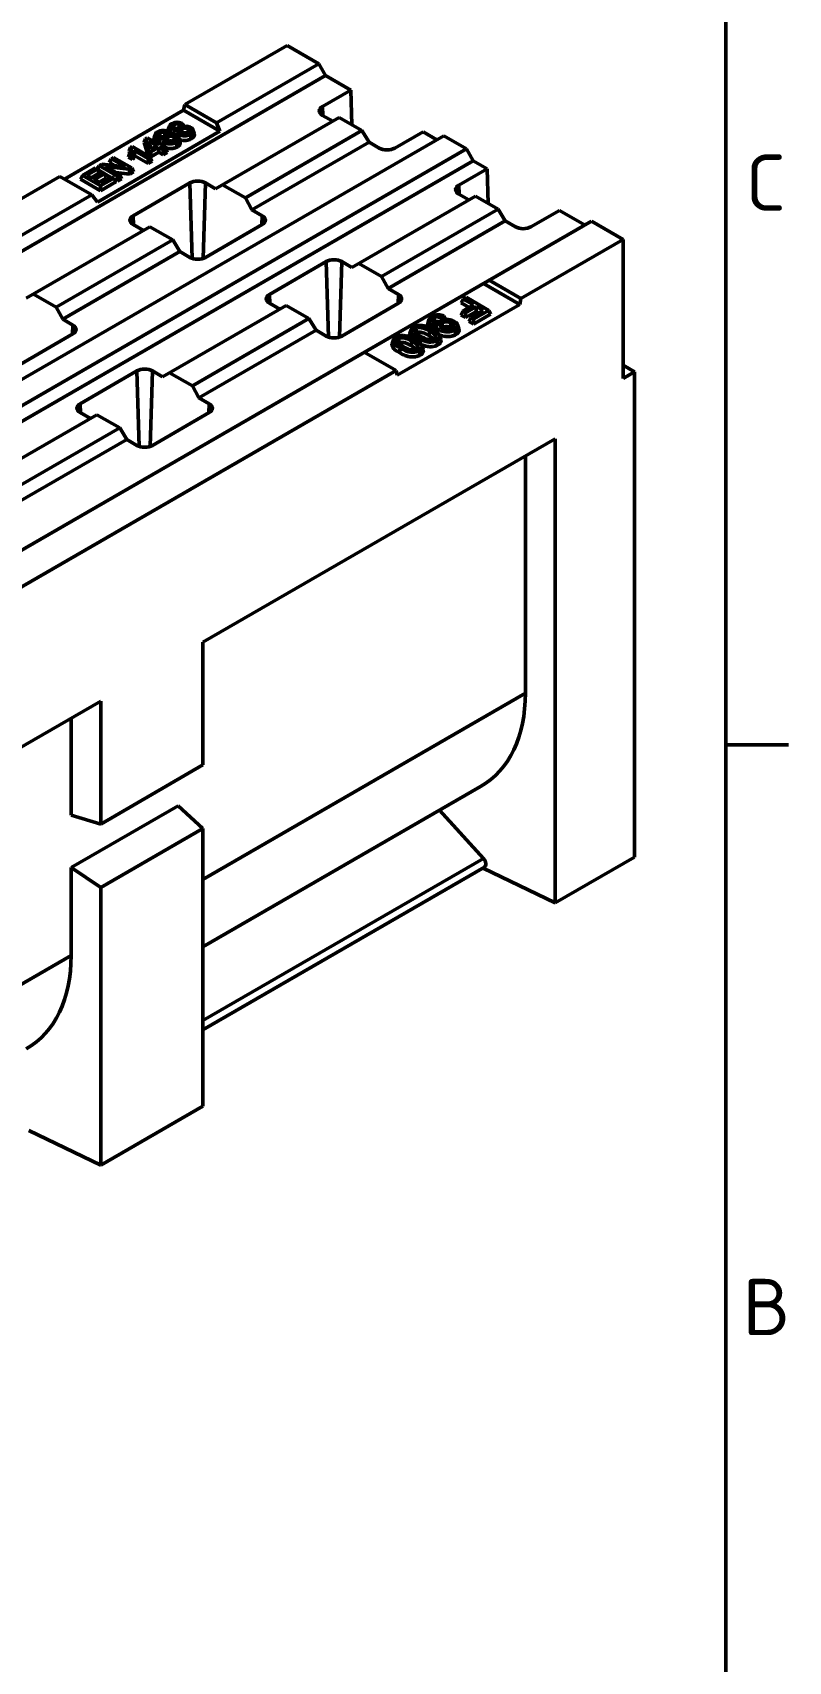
# Model space of a CAD drawing. Header units: millimetres. Extents: x 0 to 1485, y 0 to 1050.
# Drawn here: x 1352.1 to 1469.8, y 207.3 to 460.9 of the extents above; entities that cross this region are included whole.
import ezdxf

# ---------------------------------------------------------------- set-up
doc = ezdxf.new("R2010")
doc.units = ezdxf.units.MM
doc.header["$LTSCALE"] = 2.5
doc.layers.get('0').update_dxf_attribs({"lineweight": 50})
for name, color, linetype, lineweight in [('Rahmen (ISO)', 7, 'Continuous', 50), ('Sichtbar (ISO)', 7, 'Continuous', 50), ('Sichtbar schmal (ISO)', 7, 'Continuous', 50)]:
    doc.layers.add(name, color=color, linetype=linetype, lineweight=lineweight)
doc.styles.add('Notiztext (DIN)', font='isocpeur.ttf')

# ---------------------------------------------------------------- blocks, each defined once
blk = doc.blocks.new('Ränder Standardrahmen')
at = {"layer": 'Rahmen (ISO)'}
blk.add_line((584, 140), (587.9, 140), dxfattribs=at)
at = {"layer": 'Rahmen (ISO)', "flags": 128}
blk.add_lwpolyline([(10, 10), (10, 410), (584, 410), (584, 10), (10, 10)], dxfattribs=at)
at = {"layer": 'Rahmen (ISO)', "char_height": 3.5, "attachment_point": 7, "style": 'Notiztext (DIN)'}
for s, insert in [('C', (585.23, 173.25)), ('B', (585.05, 103.25))]:
    blk.add_mtext(s, dxfattribs=dict(at, insert=insert))

msp = doc.modelspace()

# ---------------------------------------------------------------- linework, layer by layer
at = {"layer": 'Sichtbar (ISO)'}
for p, q in [((1375.795, 449.684), (1391.705, 458.87)), ((1391.705, 458.87), (1396.655, 456.012)), ((1397.715, 454.175), (1044.162, 250.051)), ((1380.745, 446.827), (1396.655, 456.012)), ((1396.655, 456.012), (1397.715, 454.175)), ((1397.715, 454.175), (1401.641, 451.908)), ((1397.222, 449.357), (1401.641, 451.908)), ((1401.641, 451.908), (1401.802, 446.509)), ((1357.057, 438.049), (1375.606, 448.759)), ((1375.606, 448.759), (1375.795, 449.684)), ((1375.606, 448.759), (1381.262, 445.493)), ((1375.795, 449.684), (1380.745, 446.827)), ((1373.211, 445.718), (1373.409, 446.309)), ((1375.562, 446.47), (1375.647, 446.216)), ((1380.59, 436.531), (1399.837, 447.643)), ((1380.745, 446.827), (1381.262, 445.493)), ((1398.813, 447.052), (1397.222, 447.971)), ((1403.372, 445.602), (1399.837, 447.643)), ((1416.1, 444.785), (1061.486, 240.049)), ((1381.262, 445.493), (1362.196, 434.484)), ((1369.45, 443.723), (1369.666, 444.296)), ((1370.022, 441.826), (1369.45, 443.723)), ((1369.951, 444.461), (1369.666, 444.296)), ((1369.666, 444.296), (1370.209, 442.494)), ((1371.783, 443.403), (1369.951, 444.461)), ((1370.16, 443.939), (1371.436, 443.202)), ((1370.471, 442.983), (1370.16, 443.939)), ((1370.55, 442.691), (1370.16, 443.939)), ((1371.015, 444.45), (1371.212, 445.04)), ((1371.447, 444.49), (1371.396, 443.716)), ((1372.141, 444.015), (1371.396, 443.716)), ((1371.447, 444.49), (1371.856, 444.655)), ((1372.141, 444.015), (1371.856, 444.655)), ((1372.596, 444.621), (1372.314, 444.028)), ((1372.772, 443.691), (1372.314, 444.028)), ((1372.573, 443.245), (1372.768, 443.688)), ((1372.596, 444.621), (1372.863, 444.424)), ((1373.07, 443.914), (1372.768, 443.688)), ((1372.883, 443.774), (1372.863, 444.424)), ((1373.365, 445.202), (1373.45, 444.947)), ((1373.643, 445.759), (1373.592, 444.985)), ((1374.337, 445.283), (1373.592, 444.985)), ((1373.643, 445.759), (1374.053, 445.923)), ((1374.337, 445.283), (1374.053, 445.923)), ((1374.511, 445.296), (1374.793, 445.889)), ((1374.969, 444.959), (1374.511, 445.296)), ((1374.793, 445.889), (1375.06, 445.693)), ((1374.8, 444.581), (1374.965, 444.956)), ((1374.867, 444.452), (1375.064, 443.861)), ((1375.267, 445.182), (1374.965, 444.956)), ((1375.08, 445.042), (1375.06, 445.693)), ((1377.064, 445.72), (1377.261, 445.129)), ((1385.223, 435.124), (1403.372, 445.602)), ((1404.47, 443.786), (1386.247, 433.265)), ((1404.47, 443.786), (1403.372, 445.602)), ((1406.061, 442.868), (1404.47, 443.786)), ((1412.881, 445.419), (1408.462, 442.868)), ((1412.881, 445.419), (1415.039, 444.173)), ((1416.1, 444.785), (1419.636, 442.744)), ((1066.082, 238.62), (1419.636, 442.744)), ((1364.068, 440.616), (1364.352, 441.228)), ((1364.71, 441.435), (1364.352, 441.228)), ((1364.352, 441.228), (1366.572, 439.946)), ((1367.538, 439.802), (1364.71, 441.435)), ((1367.258, 442.099), (1367.025, 441.457)), ((1367.657, 441.093), (1367.025, 441.457)), ((1367.366, 442.981), (1367.135, 442.399)), ((1367.258, 442.099), (1367.594, 441.905)), ((1367.59, 443.11), (1367.366, 442.981)), ((1370.429, 441.471), (1367.59, 443.11)), ((1367.657, 441.093), (1367.594, 441.905)), ((1367.87, 442.548), (1370.082, 441.271)), ((1370.082, 440.494), (1368.018, 441.686)), ((1370.022, 441.826), (1370.209, 442.494)), ((1370.528, 441.533), (1370.022, 441.826)), ((1370.082, 441.271), (1370.429, 441.471)), ((1370.082, 440.494), (1370.082, 441.271)), ((1370.209, 442.494), (1370.528, 442.31)), ((1370.713, 440.859), (1370.429, 441.471)), ((1370.763, 442.814), (1370.471, 442.983)), ((1370.471, 442.983), (1370.561, 442.697)), ((1370.528, 442.31), (1371.755, 443.018)), ((1370.528, 441.533), (1370.528, 442.31)), ((1371.755, 442.242), (1370.528, 441.533)), ((1371.436, 443.202), (1370.55, 442.691)), ((1371.755, 443.018), (1372.432, 442.627)), ((1371.755, 442.242), (1371.755, 443.018)), ((1372.432, 441.851), (1371.755, 442.242)), ((1372.165, 443.623), (1371.783, 443.403)), ((1372.102, 443.218), (1372.484, 443.439)), ((1372.779, 442.828), (1372.102, 443.218)), ((1372.484, 443.439), (1372.165, 443.623)), ((1372.432, 442.627), (1372.779, 442.828)), ((1372.432, 441.851), (1372.432, 442.627)), ((1373.063, 442.215), (1372.432, 441.851)), ((1372.763, 442.837), (1372.484, 443.439)), ((1373.063, 442.215), (1372.779, 442.828)), ((1419.636, 442.744), (1420.696, 440.907)), ((1067.143, 236.783), (1420.696, 440.907)), ((1359.571, 438.019), (1359.855, 438.632)), ((1361.903, 439.814), (1359.855, 438.632)), ((1359.855, 438.632), (1362.683, 436.999)), ((1360.564, 438.655), (1362.237, 439.621)), ((1361.429, 438.156), (1360.564, 438.655)), ((1362.521, 439.009), (1361.237, 438.267)), ((1362.996, 439.061), (1361.429, 438.156)), ((1361.763, 437.963), (1363.33, 438.868)), ((1362.237, 439.621), (1361.903, 439.814)), ((1362.236, 439.622), (1362.481, 440.148)), ((1362.521, 439.009), (1362.237, 439.621)), ((1364.303, 438.32), (1362.306, 439.472)), ((1362.864, 440.369), (1362.481, 440.148)), ((1362.481, 440.148), (1365.309, 438.515)), ((1366.572, 439.946), (1362.864, 440.369)), ((1363.33, 438.868), (1362.996, 439.061)), ((1363.614, 438.256), (1363.33, 438.868)), ((1365.667, 438.721), (1363.446, 440.003)), ((1363.446, 440.003), (1367.154, 439.58)), ((1364.896, 440.138), (1364.068, 440.616)), ((1367.221, 438.842), (1365.024, 439.093)), ((1365.309, 438.515), (1365.667, 438.721)), ((1365.951, 438.109), (1365.667, 438.721)), ((1367.154, 439.58), (1367.538, 439.802)), ((1367.221, 438.842), (1367.154, 439.58)), ((1367.822, 439.189), (1367.221, 438.842)), ((1367.822, 439.189), (1367.538, 439.802)), ((1370.713, 440.859), (1370.082, 440.494)), ((1418.435, 437.109), (1422.855, 439.661)), ((1420.696, 440.907), (1422.855, 439.661)), ((1422.855, 439.661), (1423.015, 434.261)), ((1038.151, 254.746), (1356.35, 438.458)), ((1361.299, 435.6), (1356.35, 438.458)), ((1362.683, 436.222), (1359.571, 438.019)), ((1362.724, 437.408), (1361.763, 437.963)), ((1363.614, 438.256), (1362.435, 437.575)), ((1362.683, 436.999), (1364.796, 438.219)), ((1365.08, 437.606), (1362.683, 436.222)), ((1362.683, 436.222), (1362.683, 436.999)), ((1364.462, 438.412), (1362.724, 437.408)), ((1364.796, 438.219), (1364.462, 438.412)), ((1365.08, 437.606), (1364.796, 438.219)), ((1365.309, 437.738), (1364.913, 437.967)), ((1365.309, 437.738), (1365.309, 438.515)), ((1365.951, 438.109), (1365.309, 437.738)), ((1367.759, 432.347), (1376.598, 437.45)), ((1378.999, 437.45), (1380.59, 436.531)), ((1381.688, 437.165), (1385.223, 435.124)), ((1043.101, 251.888), (1361.299, 435.6)), ((1362.196, 434.484), (1361.299, 435.6)), ((1385.223, 435.124), (1386.247, 433.265)), ((1401.803, 424.284), (1421.05, 435.396)), ((1420.026, 434.805), (1418.435, 435.723)), ((1424.585, 433.354), (1421.05, 435.396)), ((1439.081, 431.517), (1084.467, 226.781)), ((1386.247, 433.265), (1387.838, 432.347)), ((1406.436, 422.876), (1424.585, 433.354)), ((1407.46, 421.018), (1425.683, 431.539)), ((1425.683, 431.539), (1424.585, 433.354)), ((1427.274, 430.62), (1425.683, 431.539)), ((1434.094, 433.172), (1429.675, 430.62)), ((1434.094, 433.172), (1438.02, 430.905)), ((1439.081, 431.517), (1444.031, 428.66)), ((1351.127, 419.521), (1370.374, 430.633)), ((1355.76, 418.113), (1373.909, 428.592)), ((1369.35, 430.042), (1367.759, 430.96)), ((1373.909, 428.592), (1370.374, 430.633)), ((1375.007, 426.776), (1373.909, 428.592)), ((1387.838, 430.96), (1378.999, 425.857)), ((1428.121, 419.474), (1444.031, 428.66)), ((1444.031, 428.66), (1444.031, 407.022)), ((1375.007, 426.776), (1356.784, 416.255)), ((1376.598, 425.857), (1375.007, 426.776)), ((1388.972, 420.099), (1397.811, 425.202)), ((1400.212, 425.202), (1401.803, 424.284)), ((1402.901, 424.917), (1406.436, 422.876)), ((1406.436, 422.876), (1407.46, 421.018)), ((1407.46, 421.018), (1409.051, 420.099)), ((1422.275, 421.814), (1427.931, 418.548)), ((1423.171, 422.332), (1428.121, 419.474)), ((1352.225, 420.154), (1355.76, 418.113)), ((1372.34, 407.273), (1391.587, 418.385)), ((1390.563, 417.794), (1388.972, 418.713)), ((1395.123, 416.344), (1391.587, 418.385)), ((1409.051, 418.713), (1400.212, 413.61)), ((1427.931, 418.548), (1408.865, 407.54)), ((1418.818, 418.774), (1419.103, 419.386)), ((1420.036, 418.07), (1418.818, 418.774)), ((1420.709, 418.459), (1419.049, 417.5)), ((1419.571, 419.657), (1419.103, 419.386)), ((1419.103, 419.386), (1420.709, 418.459)), ((1423.107, 417.615), (1419.571, 419.657)), ((1428.121, 419.474), (1427.931, 418.548)), ((1355.76, 418.113), (1356.784, 416.255)), ((1356.784, 416.255), (1358.375, 415.336)), ((1376.973, 405.866), (1395.123, 416.344)), ((1396.22, 414.528), (1395.123, 416.344)), ((1413.605, 415.584), (1413.802, 416.174)), ((1415.756, 416.464), (1416.136, 416.727)), ((1415.775, 416.055), (1415.756, 416.464)), ((1416.136, 416.727), (1416.4, 416.182)), ((1418.764, 416.888), (1419.049, 417.5)), ((1419.466, 416.483), (1418.764, 416.888)), ((1419.049, 417.5), (1419.466, 417.259)), ((1419.466, 417.259), (1421.126, 418.218)), ((1421.126, 417.441), (1419.466, 416.483)), ((1419.466, 416.483), (1419.466, 417.259)), ((1420.018, 415.866), (1420.302, 416.478)), ((1420.719, 415.461), (1420.018, 415.866)), ((1422.22, 417.586), (1420.302, 416.478)), ((1420.302, 416.478), (1420.719, 416.237)), ((1420.719, 416.237), (1423.107, 417.615)), ((1423.391, 417.003), (1420.719, 415.461)), ((1420.719, 415.461), (1420.719, 416.237)), ((1421.126, 418.218), (1422.22, 417.586)), ((1421.126, 417.441), (1421.126, 418.218)), ((1421.548, 417.198), (1421.126, 417.441)), ((1423.391, 417.003), (1423.107, 417.615)), ((1358.375, 413.95), (1349.536, 408.847)), ((1377.997, 404.007), (1396.22, 414.528)), ((1397.811, 413.61), (1396.22, 414.528)), ((1410.809, 414.004), (1411.006, 414.594)), ((1415.056, 415.241), (1415.149, 415.519)), ((1415.444, 413.681), (1415.642, 413.091)), ((1418.259, 415.346), (1418.456, 414.756)), ((1408.675, 408.247), (1403.726, 411.105)), ((1408.063, 412.418), (1408.26, 413.009)), ((1412.698, 412.096), (1412.896, 411.505)), ((1090.477, 224.535), (1408.675, 408.247)), ((1359.51, 403.089), (1368.348, 408.192)), ((1370.749, 408.192), (1372.34, 407.273)), ((1408.865, 407.54), (1408.675, 408.247)), ((1444.031, 409.064), (1445.799, 408.043)), ((1373.438, 407.907), (1376.973, 405.866)), ((1376.973, 405.866), (1377.997, 404.007)), ((1444.031, 407.022), (1445.799, 408.043)), ((1445.799, 408.043), (1445.799, 332.517)), ((1377.997, 404.007), (1379.588, 403.089)), ((1342.877, 390.263), (1362.124, 401.375)), ((1361.101, 400.784), (1359.51, 401.703)), ((1365.66, 399.334), (1362.124, 401.375)), ((1379.588, 401.703), (1370.749, 396.6)), ((1347.511, 388.855), (1365.66, 399.334)), ((1366.757, 397.518), (1365.66, 399.334)), ((1348.534, 386.997), (1366.757, 397.518)), ((1368.348, 396.6), (1366.757, 397.518)), ((1378.623, 365.994), (1433.424, 397.633)), ((1433.424, 397.633), (1433.424, 325.373)), ((1428.81, 394.969), (1428.81, 358.023)), ((1378.623, 346.853), (1378.623, 365.994)), ((1309.68, 326.189), (1362.713, 356.808)), ((1362.713, 356.808), (1362.713, 337.668)), ((1358.1, 339.039), (1358.1, 354.144)), ((1362.713, 337.668), (1378.623, 346.853)), ((1421.828, 343.507), (1378.623, 318.563)), ((1374.752, 340.488), (1358.1, 330.874)), ((1374.752, 340.488), (1378.623, 336.961)), ((1415.429, 339.812), (1422.277, 332.297)), ((1358.1, 339.039), (1362.713, 337.668)), ((1378.623, 336.961), (1362.713, 327.775)), ((1378.623, 293.734), (1378.623, 336.961)), ((1445.799, 332.517), (1433.424, 325.373)), ((1362.713, 327.775), (1358.1, 330.874)), ((1358.1, 317.198), (1358.1, 330.874)), ((1422.436, 330.935), (1378.623, 305.64)), ((1422.211, 330.805), (1433.424, 325.373)), ((1362.713, 327.775), (1362.713, 284.548)), ((1378.623, 293.734), (1362.713, 284.548)), ((1362.713, 284.548), (1351.5, 289.98))]:
    msp.add_line(p, q, dxfattribs=at)
for centre, major_axis, ratio, start_param, end_param in [((1398.422, 448.664), (-1.698, 0), 0.5773503, 5.4977871, 7.0685835), ((1407.261, 443.561), (-1.698, 0), 0.5773503, 0.7853982, 2.3561945), ((1377.798, 436.757), (1.698, 0), 0.5773503, 0.7853982, 2.3561945), ((1419.636, 436.416), (-1.698, 0), 0.5773503, 5.4977871, 7.0685835), ((1368.96, 431.653), (-1.698, 0), 0.5773503, 5.4977871, 7.0685835), ((1386.637, 431.653), (1.698, 0), 0.5773503, 5.4977871, 7.0685835), ((1428.474, 431.313), (-1.698, 0), 0.5773503, 0.7853982, 2.3561945), ((1377.798, 426.55), (-1.698, 0), 0.5773503, 0.7853982, 2.3561945), ((1399.012, 424.509), (1.698, 0), 0.5773503, 0.7853982, 2.3561945), ((1390.173, 419.406), (-1.698, 0), 0.5773503, 5.4977871, 7.0685835), ((1407.85, 419.406), (1.698, 0), 0.5773503, 5.4977871, 7.0685835), ((1357.174, 414.643), (1.698, 0), 0.5773503, 5.4977871, 7.0685835), ((1399.012, 414.303), (-1.698, 0), 0.5773503, 0.7853982, 2.3561945), ((1369.549, 407.499), (1.698, 0), 0.5773503, 0.7853982, 2.3561945), ((1360.71, 402.396), (-1.698, 0), 0.5773503, 5.4977871, 7.0685835), ((1378.388, 402.396), (1.698, 0), 0.5773503, 5.4977871, 7.0685835), ((1369.549, 397.293), (-1.698, 0), 0.5773503, 0.7853982, 2.3561945), ((1404.972, 369.571), (-17.709, 25.523), 0.6252357, 3.0896479, 3.875046), ((1421.892, 331.776), (0.571, -0.823), 0.6252357, 6.2312405, 8.0638362), ((1334.262, 328.746), (17.709, -25.523), 0.6252357, 6.2312405, 7.0166387)]:
    msp.add_ellipse(centre, major_axis=major_axis, ratio=ratio, start_param=start_param, end_param=end_param, dxfattribs=at)
for points, knots in [([(1373.762, 446.674), (1373.67, 446.621), (1373.59, 446.562), (1373.468, 446.435), (1373.428, 446.37), (1373.389, 446.244), (1373.374, 446.157), (1373.456, 445.944), (1373.538, 445.847), (1373.643, 445.759)], [-0.52130094, -0.52130094, -0.52130094, -0.52130094, -0.36920238, -0.36920238, -0.22712755, -0.22712755, -0.11128004, -0.11128004, 0, 0, 0, 0]), ([(1375.323, 446.728), (1375.276, 446.755), (1375.225, 446.779), (1375.115, 446.821), (1375.056, 446.839), (1374.904, 446.874), (1374.779, 446.894), (1374.473, 446.895), (1374.327, 446.874), (1374.032, 446.804), (1373.888, 446.746), (1373.762, 446.674)], [-0.3857713, -0.3857713, -0.3857713, -0.3857713, -0.32999413, -0.32999413, -0.274121, -0.274121, -0.19143899, -0.19143899, -0.10683497, -0.10683497, 0, 0, 0, 0]), ([(1374.053, 445.923), (1373.986, 445.976), (1373.926, 446.034), (1373.859, 446.141), (1373.842, 446.189), (1373.843, 446.271), (1373.851, 446.321), (1373.929, 446.429), (1373.985, 446.474), (1374.053, 446.513)], [-0.33605984, -0.33605984, -0.33605984, -0.33605984, -0.21282179, -0.21282179, -0.12142829, -0.12142829, -0.05787312, -0.05787312, 0, 0, 0, 0]), ([(1374.053, 446.513), (1374.089, 446.534), (1374.128, 446.553), (1374.209, 446.585), (1374.251, 446.598), (1374.368, 446.626), (1374.446, 446.634), (1374.606, 446.633), (1374.679, 446.625), (1374.828, 446.589), (1374.898, 446.561), (1374.959, 446.525)], [-0.2111889, -0.2111889, -0.2111889, -0.2111889, -0.17841907, -0.17841907, -0.14791443, -0.14791443, -0.09690864, -0.09690864, -0.05155273, -0.05155273, 0, 0, 0, 0]), ([(1374.959, 446.525), (1374.994, 446.505), (1375.026, 446.483), (1375.079, 446.438), (1375.1, 446.415), (1375.14, 446.353), (1375.151, 446.314), (1375.144, 446.21), (1375.106, 446.149), (1375.029, 446.041), (1374.951, 445.976), (1374.853, 445.919)], [-0.17841821, -0.17841821, -0.17841821, -0.17841821, -0.16127088, -0.16127088, -0.14557451, -0.14557451, -0.12165322, -0.12165322, -0.08329294, -0.08329294, 0, 0, 0, 0]), ([(1375.506, 446.172), (1375.549, 446.238), (1375.576, 446.307), (1375.578, 446.456), (1375.546, 446.518), (1375.469, 446.627), (1375.405, 446.681), (1375.323, 446.728)], [-0.16948722, -0.16948722, -0.16948722, -0.16948722, -0.12214135, -0.12214135, -0.06933439, -0.06933439, 0, 0, 0, 0]), ([(1376.731, 446.075), (1376.655, 446.119), (1376.572, 446.158), (1376.395, 446.217), (1376.305, 446.238), (1376.117, 446.263), (1376.003, 446.269), (1375.742, 446.243), (1375.619, 446.213), (1375.506, 446.172)], [-0.3274496, -0.3274496, -0.3274496, -0.3274496, -0.239349, -0.239349, -0.15873644, -0.15873644, -0.08022455, -0.08022455, 0, 0, 0, 0]), ([(1371.396, 443.716), (1371.216, 443.867), (1371.144, 443.936), (1371.02, 444.12), (1370.986, 444.223), (1370.993, 444.364), (1371, 444.406), (1371.015, 444.45)], [0.05436003, 0.05436003, 0.05436003, 0.05436003, 0.29837856, 0.29837856, 0.57633755, 0.57633755, 0.6719365, 0.6719365, 0.6719365, 0.6719365]), ([(1371.565, 445.405), (1371.473, 445.352), (1371.393, 445.293), (1371.272, 445.166), (1371.231, 445.101), (1371.192, 444.976), (1371.177, 444.889), (1371.259, 444.676), (1371.342, 444.579), (1371.447, 444.49)], [-0.52130094, -0.52130094, -0.52130094, -0.52130094, -0.36920238, -0.36920238, -0.22712755, -0.22712755, -0.11128004, -0.11128004, 0, 0, 0, 0]), ([(1373.126, 445.46), (1373.079, 445.487), (1373.028, 445.511), (1372.918, 445.553), (1372.859, 445.57), (1372.707, 445.605), (1372.582, 445.626), (1372.276, 445.627), (1372.13, 445.606), (1371.835, 445.536), (1371.691, 445.478), (1371.565, 445.405)], [-0.3857713, -0.3857713, -0.3857713, -0.3857713, -0.32999413, -0.32999413, -0.274121, -0.274121, -0.19143899, -0.19143899, -0.10683497, -0.10683497, 0, 0, 0, 0]), ([(1371.856, 444.655), (1371.789, 444.707), (1371.729, 444.766), (1371.662, 444.873), (1371.645, 444.92), (1371.646, 445.003), (1371.654, 445.053), (1371.732, 445.16), (1371.788, 445.205), (1371.856, 445.245)], [-0.33605984, -0.33605984, -0.33605984, -0.33605984, -0.21282179, -0.21282179, -0.12142829, -0.12142829, -0.05787312, -0.05787312, 0, 0, 0, 0]), ([(1371.856, 445.245), (1371.892, 445.266), (1371.931, 445.285), (1372.012, 445.317), (1372.054, 445.33), (1372.171, 445.357), (1372.249, 445.366), (1372.41, 445.365), (1372.483, 445.357), (1372.632, 445.321), (1372.701, 445.292), (1372.762, 445.257)], [-0.2111889, -0.2111889, -0.2111889, -0.2111889, -0.17841907, -0.17841907, -0.14791443, -0.14791443, -0.09690864, -0.09690864, -0.05155273, -0.05155273, 0, 0, 0, 0]), ([(1372.578, 444.584), (1372.542, 444.602), (1372.508, 444.613), (1372.432, 444.631), (1372.386, 444.636), (1372.263, 444.638), (1372.209, 444.628), (1372.148, 444.615), (1372.117, 444.605), (1372.055, 444.581), (1372.026, 444.566), (1371.998, 444.55)], [0.01197612, 0.01197612, 0.01197612, 0.01197612, 0.04465216, 0.04465216, 0.09327283, 0.09327283, 0.16669299, 0.16669299, 0.25415233, 0.25415233, 0.34932296, 0.34932296, 0.34932296, 0.34932296]), ([(1372.656, 444.651), (1372.649, 444.647), (1372.639, 444.642), (1372.62, 444.632), (1372.607, 444.626), (1372.596, 444.621)], [-0.01537592, -0.01537592, -0.01537592, -0.01537592, -0.008972021, -0.008972021, 0, 0, 0, 0]), ([(1372.762, 445.257), (1372.797, 445.237), (1372.829, 445.215), (1372.882, 445.169), (1372.903, 445.146), (1372.944, 445.084), (1372.954, 445.046), (1372.948, 444.941), (1372.91, 444.881), (1372.832, 444.772), (1372.754, 444.708), (1372.656, 444.651)], [-0.17841821, -0.17841821, -0.17841821, -0.17841821, -0.16127088, -0.16127088, -0.14557451, -0.14557451, -0.12165322, -0.12165322, -0.08329294, -0.08329294, 0, 0, 0, 0]), ([(1372.768, 443.688), (1372.884, 443.633), (1373.011, 443.588), (1373.286, 443.529), (1373.426, 443.516), (1373.731, 443.517), (1373.879, 443.535), (1374.188, 443.609), (1374.336, 443.672), (1374.465, 443.746)], [-0.36720473, -0.36720473, -0.36720473, -0.36720473, -0.2824421, -0.2824421, -0.20090623, -0.20090623, -0.10964933, -0.10964933, 0, 0, 0, 0]), ([(1372.863, 444.424), (1372.895, 444.456), (1372.931, 444.489), (1372.998, 444.543), (1373.032, 444.567), (1373.068, 444.588)], [-0.069045976, -0.069045976, -0.069045976, -0.069045976, -0.030616899, -0.030616899, 0, 0, 0, 0]), ([(1373.068, 444.588), (1373.148, 444.634), (1373.24, 444.672), (1373.434, 444.718), (1373.528, 444.728), (1373.726, 444.727), (1373.818, 444.717), (1374.006, 444.671), (1374.094, 444.635), (1374.172, 444.59)], [-0.25749898, -0.25749898, -0.25749898, -0.25749898, -0.18433783, -0.18433783, -0.12249248, -0.12249248, -0.06551104, -0.06551104, 0, 0, 0, 0]), ([(1374.18, 443.913), (1374.123, 443.88), (1374.059, 443.852), (1373.919, 443.81), (1373.846, 443.796), (1373.666, 443.781), (1373.573, 443.787), (1373.338, 443.822), (1373.195, 443.866), (1373.07, 443.914)], [-0.22810432, -0.22810432, -0.22810432, -0.22810432, -0.18566605, -0.18566605, -0.14499914, -0.14499914, -0.09016912, -0.09016912, 0, 0, 0, 0]), ([(1373.309, 444.904), (1373.352, 444.97), (1373.379, 445.038), (1373.381, 445.187), (1373.349, 445.25), (1373.272, 445.359), (1373.208, 445.413), (1373.126, 445.46)], [-0.16948722, -0.16948722, -0.16948722, -0.16948722, -0.12214135, -0.12214135, -0.06933439, -0.06933439, 0, 0, 0, 0]), ([(1373.228, 445.39), (1373.199, 445.457), (1373.185, 445.526), (1373.19, 445.633), (1373.197, 445.674), (1373.211, 445.718)], [0.3912596, 0.3912596, 0.3912596, 0.3912596, 0.57633755, 0.57633755, 0.6719365, 0.6719365, 0.6719365, 0.6719365]), ([(1374.03, 443.896), (1373.959, 443.936), (1373.892, 443.96), (1373.769, 443.991), (1373.704, 443.998), (1373.572, 444), (1373.501, 443.995), (1373.387, 443.969), (1373.35, 443.958), (1373.277, 443.929), (1373.242, 443.912), (1373.21, 443.893)], [0, 0, 0, 0, 0.05996737, 0.05996737, 0.12212322, 0.12212322, 0.18090163, 0.18090163, 0.21276195, 0.21276195, 0.24655002, 0.24655002, 0.24655002, 0.24655002]), ([(1374.534, 444.807), (1374.458, 444.85), (1374.375, 444.889), (1374.198, 444.949), (1374.109, 444.97), (1373.92, 444.995), (1373.806, 445.001), (1373.546, 444.975), (1373.423, 444.945), (1373.309, 444.904)], [-0.3274496, -0.3274496, -0.3274496, -0.3274496, -0.239349, -0.239349, -0.15873644, -0.15873644, -0.08022455, -0.08022455, 0, 0, 0, 0]), ([(1374.172, 444.59), (1374.214, 444.565), (1374.253, 444.539), (1374.319, 444.482), (1374.346, 444.453), (1374.413, 444.357), (1374.425, 444.293), (1374.422, 444.18), (1374.404, 444.123), (1374.322, 444.01), (1374.259, 443.958), (1374.18, 443.913)], [-0.23896087, -0.23896087, -0.23896087, -0.23896087, -0.21086697, -0.21086697, -0.18413473, -0.18413473, -0.12733944, -0.12733944, -0.0666497, -0.0666497, 0, 0, 0, 0]), ([(1374.775, 445.853), (1374.738, 445.87), (1374.704, 445.881), (1374.629, 445.899), (1374.583, 445.905), (1374.46, 445.906), (1374.406, 445.896), (1374.345, 445.883), (1374.313, 445.873), (1374.252, 445.849), (1374.222, 445.834), (1374.195, 445.819)], [0.01197612, 0.01197612, 0.01197612, 0.01197612, 0.04465216, 0.04465216, 0.09327283, 0.09327283, 0.16669299, 0.16669299, 0.25415233, 0.25415233, 0.34932296, 0.34932296, 0.34932296, 0.34932296]), ([(1374.465, 443.746), (1374.539, 443.789), (1374.606, 443.835), (1374.719, 443.932), (1374.765, 443.982), (1374.873, 444.139), (1374.893, 444.239), (1374.887, 444.413), (1374.859, 444.498), (1374.74, 444.665), (1374.648, 444.741), (1374.534, 444.807)], [-0.37258174, -0.37258174, -0.37258174, -0.37258174, -0.32393866, -0.32393866, -0.27825207, -0.27825207, -0.1877396, -0.1877396, -0.09699423, -0.09699423, 0, 0, 0, 0]), ([(1375.064, 443.861), (1375.079, 443.818), (1375.087, 443.773), (1375.096, 443.634), (1375.078, 443.516), (1374.954, 443.326), (1374.898, 443.265), (1374.766, 443.152), (1374.69, 443.1), (1374.607, 443.052)], [0.16776346, 0.16776346, 0.16776346, 0.16776346, 0.21452661, 0.21452661, 0.31277807, 0.31277807, 0.36384361, 0.36384361, 0.41370829, 0.41370829, 0.41370829, 0.41370829]), ([(1374.853, 445.919), (1374.845, 445.915), (1374.836, 445.91), (1374.817, 445.901), (1374.804, 445.895), (1374.793, 445.889)], [-0.01537592, -0.01537592, -0.01537592, -0.01537592, -0.008972021, -0.008972021, 0, 0, 0, 0]), ([(1376.804, 444.32), (1376.659, 444.237), (1376.495, 444.168), (1376.116, 444.073), (1375.934, 444.057), (1375.588, 444.055), (1375.41, 444.074), (1375.139, 444.138), (1375.053, 444.165), (1374.951, 444.206)], [0, 0, 0, 0, 0.12261575, 0.12261575, 0.24748217, 0.24748217, 0.38993446, 0.38993446, 0.47351206, 0.47351206, 0.47351206, 0.47351206]), ([(1374.965, 444.956), (1375.081, 444.901), (1375.208, 444.856), (1375.483, 444.798), (1375.622, 444.784), (1375.927, 444.785), (1376.076, 444.803), (1376.385, 444.878), (1376.532, 444.94), (1376.662, 445.014)], [-0.36720473, -0.36720473, -0.36720473, -0.36720473, -0.2824421, -0.2824421, -0.20090623, -0.20090623, -0.10964933, -0.10964933, 0, 0, 0, 0]), ([(1375.06, 445.693), (1375.092, 445.725), (1375.127, 445.757), (1375.195, 445.811), (1375.229, 445.835), (1375.265, 445.856)], [-0.069045976, -0.069045976, -0.069045976, -0.069045976, -0.030616899, -0.030616899, 0, 0, 0, 0]), ([(1375.265, 445.856), (1375.345, 445.902), (1375.437, 445.94), (1375.631, 445.986), (1375.725, 445.996), (1375.923, 445.995), (1376.015, 445.985), (1376.203, 445.94), (1376.291, 445.903), (1376.368, 445.858)], [-0.25749898, -0.25749898, -0.25749898, -0.25749898, -0.18433783, -0.18433783, -0.12249248, -0.12249248, -0.06551104, -0.06551104, 0, 0, 0, 0]), ([(1376.377, 445.181), (1376.32, 445.148), (1376.256, 445.12), (1376.115, 445.078), (1376.043, 445.064), (1375.863, 445.05), (1375.77, 445.055), (1375.535, 445.091), (1375.392, 445.135), (1375.267, 445.182)], [-0.22810432, -0.22810432, -0.22810432, -0.22810432, -0.18566605, -0.18566605, -0.14499914, -0.14499914, -0.09016912, -0.09016912, 0, 0, 0, 0]), ([(1376.226, 445.164), (1376.156, 445.205), (1376.089, 445.229), (1375.966, 445.259), (1375.901, 445.267), (1375.769, 445.268), (1375.697, 445.263), (1375.584, 445.238), (1375.546, 445.226), (1375.474, 445.197), (1375.439, 445.18), (1375.407, 445.161)], [0, 0, 0, 0, 0.05996737, 0.05996737, 0.12212322, 0.12212322, 0.18090163, 0.18090163, 0.21276195, 0.21276195, 0.24655002, 0.24655002, 0.24655002, 0.24655002]), ([(1376.368, 445.858), (1376.411, 445.834), (1376.45, 445.807), (1376.516, 445.75), (1376.543, 445.721), (1376.609, 445.625), (1376.622, 445.561), (1376.619, 445.448), (1376.6, 445.392), (1376.519, 445.278), (1376.456, 445.227), (1376.377, 445.181)], [-0.23896087, -0.23896087, -0.23896087, -0.23896087, -0.21086697, -0.21086697, -0.18413473, -0.18413473, -0.12733944, -0.12733944, -0.0666497, -0.0666497, 0, 0, 0, 0]), ([(1376.662, 445.014), (1376.735, 445.057), (1376.803, 445.103), (1376.916, 445.2), (1376.962, 445.25), (1377.069, 445.407), (1377.09, 445.507), (1377.083, 445.682), (1377.056, 445.767), (1376.936, 445.934), (1376.845, 446.009), (1376.731, 446.075)], [-0.37258174, -0.37258174, -0.37258174, -0.37258174, -0.32393866, -0.32393866, -0.27825207, -0.27825207, -0.1877396, -0.1877396, -0.09699423, -0.09699423, 0, 0, 0, 0]), ([(1377.261, 445.129), (1377.276, 445.086), (1377.284, 445.042), (1377.292, 444.902), (1377.275, 444.784), (1377.151, 444.595), (1377.095, 444.534), (1376.962, 444.42), (1376.887, 444.368), (1376.804, 444.32)], [0.16776346, 0.16776346, 0.16776346, 0.16776346, 0.21452661, 0.21452661, 0.31277807, 0.31277807, 0.36384361, 0.36384361, 0.41370829, 0.41370829, 0.41370829, 0.41370829]), ([(1367.24, 442.048), (1367.24, 442.073), (1367.239, 442.098), (1367.229, 442.216), (1367.207, 442.277), (1367.135, 442.399)], [0.241771894, 0.241771894, 0.241771894, 0.241771894, 0.263479034, 0.263479034, 0.338407371, 0.338407371, 0.338407371, 0.338407371]), ([(1367.366, 442.981), (1367.435, 442.863), (1367.449, 442.724), (1367.427, 442.496), (1367.4, 442.325), (1367.258, 442.099)], [-0.64231907, -0.64231907, -0.64231907, -0.64231907, -0.24952868, -0.24952868, 0, 0, 0, 0]), ([(1367.594, 441.905), (1367.672, 442.004), (1367.733, 442.116), (1367.808, 442.284), (1367.864, 442.416), (1367.87, 442.548)], [-0.36253129, -0.36253129, -0.36253129, -0.36253129, -0.137261, -0.137261, 0, 0, 0, 0]), ([(1368.018, 441.686), (1368.008, 441.658), (1367.996, 441.63), (1367.896, 441.398), (1367.837, 441.321), (1367.657, 441.093)], [0.08434023, 0.08434023, 0.08434023, 0.08434023, 0.11373096, 0.11373096, 0.33347234, 0.33347234, 0.33347234, 0.33347234]), ([(1367.87, 442.548), (1367.913, 442.347), (1367.951, 442.127), (1367.994, 441.847), (1368.006, 441.767), (1368.018, 441.686)], [0, 0, 0, 0, 0.12292205, 0.12292205, 0.17152849, 0.17152849, 0.17152849, 0.17152849]), ([(1374.607, 443.052), (1374.462, 442.968), (1374.298, 442.899), (1373.92, 442.805), (1373.737, 442.789), (1373.391, 442.787), (1373.213, 442.806), (1372.928, 442.873), (1372.832, 442.905), (1372.71, 442.957)], [0, 0, 0, 0, 0.12261575, 0.12261575, 0.24748217, 0.24748217, 0.38993446, 0.38993446, 0.48541042, 0.48541042, 0.48541042, 0.48541042]), ([(1414.265, 416.662), (1414.174, 416.609), (1414.091, 416.551), (1413.954, 416.428), (1413.9, 416.364), (1413.804, 416.206), (1413.762, 416.087), (1413.798, 415.77), (1413.9, 415.619), (1414.189, 415.28), (1414.533, 415.045), (1414.899, 414.834)], [-0.74037984, -0.74037984, -0.74037984, -0.74037984, -0.6514878, -0.6514878, -0.56691497, -0.56691497, -0.45203068, -0.45203068, -0.31045852, -0.31045852, 0, 0, 0, 0]), ([(1416.136, 416.727), (1416.007, 416.784), (1415.867, 416.833), (1415.565, 416.902), (1415.408, 416.92), (1415.113, 416.92), (1414.947, 416.907), (1414.577, 416.817), (1414.411, 416.746), (1414.265, 416.662)], [-0.53039452, -0.53039452, -0.53039452, -0.53039452, -0.38595682, -0.38595682, -0.24151224, -0.24151224, -0.12321345, -0.12321345, 0, 0, 0, 0]), ([(1415.069, 415.233), (1414.909, 415.326), (1414.767, 415.427), (1414.572, 415.603), (1414.451, 415.721), (1414.346, 415.902), (1414.313, 415.982), (1414.324, 416.126), (1414.34, 416.194), (1414.442, 416.335), (1414.518, 416.397), (1414.61, 416.45)], [-1.154962, -1.154962, -1.154962, -1.154962, -0.6291198, -0.6291198, -0.3130243, -0.3130243, -0.1591716, -0.1591716, -0.0787108, -0.0787108, 0, 0, 0, 0]), ([(1414.61, 416.45), (1414.675, 416.488), (1414.748, 416.521), (1414.905, 416.569), (1414.985, 416.584), (1415.155, 416.597), (1415.247, 416.595), (1415.497, 416.556), (1415.634, 416.512), (1415.756, 416.464)], [-0.29175638, -0.29175638, -0.29175638, -0.29175638, -0.22071587, -0.22071587, -0.15481382, -0.15481382, -0.08844632, -0.08844632, 0, 0, 0, 0]), ([(1415.383, 415.839), (1415.348, 415.847), (1415.312, 415.853), (1415.22, 415.865), (1415.153, 415.869), (1415.013, 415.854), (1414.958, 415.842), (1414.85, 415.806), (1414.798, 415.782), (1414.752, 415.756)], [0.27893071, 0.27893071, 0.27893071, 0.27893071, 0.34950719, 0.34950719, 0.43748892, 0.43748892, 0.50208565, 0.50208565, 0.57193623, 0.57193623, 0.57193623, 0.57193623]), ([(1415.535, 415.941), (1415.429, 415.881), (1415.342, 415.812), (1415.196, 415.645), (1415.159, 415.559), (1415.112, 415.39), (1415.116, 415.287), (1415.157, 415.185)], [-0.23729122, -0.23729122, -0.23729122, -0.23729122, -0.17824338, -0.17824338, -0.10890673, -0.10890673, 0, 0, 0, 0]), ([(1417.736, 415.878), (1417.642, 415.932), (1417.539, 415.983), (1417.327, 416.066), (1417.219, 416.1), (1416.917, 416.169), (1416.724, 416.189), (1416.345, 416.185), (1416.171, 416.166), (1415.827, 416.084), (1415.671, 416.02), (1415.535, 415.941)], [-0.49722964, -0.49722964, -0.49722964, -0.49722964, -0.41723276, -0.41723276, -0.34358803, -0.34358803, -0.22326121, -0.22326121, -0.11594082, -0.11594082, 0, 0, 0, 0]), ([(1415.81, 415.658), (1415.904, 415.713), (1416.013, 415.757), (1416.254, 415.815), (1416.378, 415.828), (1416.609, 415.827), (1416.742, 415.818), (1417.035, 415.747), (1417.163, 415.692), (1417.276, 415.627)], [-0.42974204, -0.42974204, -0.42974204, -0.42974204, -0.30708613, -0.30708613, -0.19065642, -0.19065642, -0.09545984, -0.09545984, 0, 0, 0, 0]), ([(1417.82, 414.547), (1417.971, 414.634), (1418.093, 414.734), (1418.252, 414.954), (1418.287, 415.065), (1418.286, 415.264), (1418.267, 415.385), (1418.067, 415.657), (1417.915, 415.775), (1417.736, 415.878)], [-0.74576069, -0.74576069, -0.74576069, -0.74576069, -0.51905597, -0.51905597, -0.30705076, -0.30705076, -0.15140974, -0.15140974, 0, 0, 0, 0]), ([(1408.677, 413.435), (1408.592, 413.386), (1408.514, 413.333), (1408.388, 413.221), (1408.339, 413.164), (1408.273, 413.051), (1408.224, 412.949), (1408.256, 412.665), (1408.33, 412.53), (1408.542, 412.275), (1408.765, 412.055), (1409.329, 411.73)], [-2.6100633, -2.6100633, -2.6100633, -2.6100633, -1.9969091, -1.9969091, -1.4305761, -1.4305761, -0.9488607, -0.9488607, -0.4782216, -0.4782216, 0, 0, 0, 0]), ([(1409.843, 413.689), (1409.73, 413.696), (1409.617, 413.696), (1409.393, 413.678), (1409.287, 413.662), (1408.992, 413.591), (1408.824, 413.52), (1408.677, 413.435)], [-0.25996752, -0.25996752, -0.25996752, -0.25996752, -0.19157633, -0.19157633, -0.12486054, -0.12486054, 0, 0, 0, 0]), ([(1409.032, 413.23), (1409.081, 413.258), (1409.135, 413.282), (1409.254, 413.322), (1409.316, 413.337), (1409.507, 413.367), (1409.638, 413.368), (1409.867, 413.351), (1410.004, 413.334), (1410.537, 413.155), (1410.881, 412.978), (1411.185, 412.802)], [-0.91278029, -0.91278029, -0.91278029, -0.91278029, -0.78977787, -0.78977787, -0.66870886, -0.66870886, -0.43728927, -0.43728927, -0.25861237, -0.25861237, 0, 0, 0, 0]), ([(1411.633, 413.06), (1411.263, 413.273), (1410.855, 413.467), (1410.251, 413.635), (1410.05, 413.674), (1409.843, 413.689)], [-0.4026621, -0.4026621, -0.4026621, -0.4026621, -0.12493088, -0.12493088, 0, 0, 0, 0]), ([(1410.936, 413.409), (1410.84, 413.544), (1410.782, 413.687), (1410.782, 413.899), (1410.793, 413.956), (1410.809, 414.004)], [0.52236791, 0.52236791, 0.52236791, 0.52236791, 0.91148662, 0.91148662, 1.08580003, 1.08580003, 1.08580003, 1.08580003]), ([(1411.422, 415.02), (1411.338, 414.971), (1411.26, 414.918), (1411.134, 414.806), (1411.085, 414.749), (1411.019, 414.637), (1410.969, 414.534), (1411.002, 414.25), (1411.076, 414.115), (1411.288, 413.86), (1411.511, 413.641), (1412.075, 413.315)], [-2.6100633, -2.6100633, -2.6100633, -2.6100633, -1.9969091, -1.9969091, -1.4305761, -1.4305761, -0.9488607, -0.9488607, -0.4782216, -0.4782216, 0, 0, 0, 0]), ([(1412.589, 415.274), (1412.476, 415.281), (1412.362, 415.281), (1412.139, 415.264), (1412.033, 415.247), (1411.738, 415.176), (1411.57, 415.105), (1411.422, 415.02)], [-0.25996752, -0.25996752, -0.25996752, -0.25996752, -0.19157633, -0.19157633, -0.12486054, -0.12486054, 0, 0, 0, 0]), ([(1412.522, 413.573), (1412.307, 413.698), (1412.076, 413.842), (1411.78, 414.074), (1411.676, 414.17), (1411.549, 414.362), (1411.545, 414.437), (1411.551, 414.557), (1411.57, 414.615), (1411.648, 414.724), (1411.705, 414.773), (1411.778, 414.815)], [-0.33781392, -0.33781392, -0.33781392, -0.33781392, -0.24532895, -0.24532895, -0.18661898, -0.18661898, -0.12331569, -0.12331569, -0.06198375, -0.06198375, 0, 0, 0, 0]), ([(1411.778, 414.815), (1411.827, 414.843), (1411.881, 414.868), (1411.999, 414.908), (1412.062, 414.923), (1412.253, 414.952), (1412.384, 414.954), (1412.613, 414.937), (1412.75, 414.92), (1413.283, 414.74), (1413.627, 414.563), (1413.931, 414.387)], [-0.91278029, -0.91278029, -0.91278029, -0.91278029, -0.78977787, -0.78977787, -0.66870886, -0.66870886, -0.43728927, -0.43728927, -0.25861237, -0.25861237, 0, 0, 0, 0]), ([(1413.789, 413.693), (1413.53, 413.842), (1413.176, 414.031), (1412.674, 414.198), (1412.564, 414.211), (1412.357, 414.226), (1412.258, 414.221), (1412.129, 414.2), (1412.083, 414.189), (1411.996, 414.16), (1411.956, 414.141), (1411.92, 414.121)], [0, 0, 0, 0, 0.21985695, 0.21985695, 0.34716079, 0.34716079, 0.55016794, 0.55016794, 0.67172906, 0.67172906, 0.79535884, 0.79535884, 0.79535884, 0.79535884]), ([(1412.075, 413.315), (1412.309, 413.18), (1412.594, 413.029), (1413.103, 412.832), (1413.334, 412.771), (1413.766, 412.688), (1413.942, 412.682), (1414.219, 412.684), (1414.384, 412.703), (1414.725, 412.786), (1414.888, 412.855), (1415.031, 412.937)], [-0.39697171, -0.39697171, -0.39697171, -0.39697171, -0.33710726, -0.33710726, -0.28710687, -0.28710687, -0.22180082, -0.22180082, -0.12121136, -0.12121136, 0, 0, 0, 0]), ([(1414.678, 413.147), (1414.628, 413.119), (1414.574, 413.094), (1414.454, 413.053), (1414.391, 413.038), (1414.199, 413.008), (1414.068, 413.007), (1413.841, 413.024), (1413.703, 413.041), (1413.171, 413.22), (1412.827, 413.397), (1412.522, 413.573)], [-0.91849415, -0.91849415, -0.91849415, -0.91849415, -0.79308335, -0.79308335, -0.66991173, -0.66991173, -0.43731935, -0.43731935, -0.25861237, -0.25861237, 0, 0, 0, 0]), ([(1414.379, 414.645), (1414.009, 414.859), (1413.601, 415.052), (1412.997, 415.22), (1412.796, 415.26), (1412.589, 415.274)], [-0.4026621, -0.4026621, -0.4026621, -0.4026621, -0.12493088, -0.12493088, 0, 0, 0, 0]), ([(1413.71, 414.982), (1413.641, 415.088), (1413.595, 415.197), (1413.564, 415.418), (1413.58, 415.511), (1413.605, 415.584)], [0.66771769, 0.66771769, 0.66771769, 0.66771769, 1.07343976, 1.07343976, 1.46748822, 1.46748822, 1.46748822, 1.46748822]), ([(1413.931, 414.387), (1414.286, 414.182), (1414.593, 413.973), (1414.826, 413.716), (1414.878, 413.642), (1414.901, 413.569)], [-0.30212658, -0.30212658, -0.30212658, -0.30212658, -0.07775952, -0.07775952, 0, 0, 0, 0]), ([(1415.031, 412.937), (1415.116, 412.986), (1415.194, 413.04), (1415.321, 413.153), (1415.371, 413.21), (1415.438, 413.323), (1415.486, 413.424), (1415.455, 413.706), (1415.38, 413.842), (1415.171, 414.094), (1414.952, 414.314), (1414.379, 414.645)], [-2.689463, -2.689463, -2.689463, -2.689463, -2.0577231, -2.0577231, -1.4767474, -1.4767474, -0.9795458, -0.9795458, -0.486349, -0.486349, 0, 0, 0, 0]), ([(1414.752, 415.756), (1414.679, 415.714), (1414.618, 415.665), (1414.576, 415.608), (1414.575, 415.606), (1414.574, 415.605)], [0, 0, 0, 0, 0.062025101, 0.062025101, 0.064137189, 0.064137189, 0.064137189, 0.064137189]), ([(1414.901, 413.569), (1414.916, 413.522), (1414.921, 413.475), (1414.906, 413.384), (1414.889, 413.342), (1414.818, 413.243), (1414.755, 413.192), (1414.678, 413.147)], [-0.16043354, -0.16043354, -0.16043354, -0.16043354, -0.1113834, -0.1113834, -0.06546712, -0.06546712, 0, 0, 0, 0]), ([(1414.899, 414.834), (1415.09, 414.723), (1415.304, 414.611), (1415.785, 414.407), (1415.965, 414.362), (1416.26, 414.297), (1416.465, 414.272), (1416.932, 414.271), (1417.143, 414.307), (1417.49, 414.389), (1417.666, 414.459), (1417.82, 414.547)], [-0.37409053, -0.37409053, -0.37409053, -0.37409053, -0.34171725, -0.34171725, -0.30279745, -0.30279745, -0.2248406, -0.2248406, -0.13042483, -0.13042483, 0, 0, 0, 0]), ([(1415.157, 415.185), (1415.14, 415.194), (1415.121, 415.204), (1415.093, 415.22), (1415.079, 415.227), (1415.069, 415.233)], [-0.02346504, -0.02346504, -0.02346504, -0.02346504, -0.009274155, -0.009274155, 0, 0, 0, 0]), ([(1417.962, 413.853), (1417.79, 413.754), (1417.593, 413.676), (1417.213, 413.585), (1416.988, 413.546), (1416.488, 413.54), (1416.265, 413.564), (1415.916, 413.635), (1415.752, 413.676), (1415.487, 413.778), (1415.433, 413.8), (1415.379, 413.823)], [0, 0, 0, 0, 0.1456728, 0.1456728, 0.24693065, 0.24693065, 0.33167038, 0.33167038, 0.38456558, 0.38456558, 0.39823634, 0.39823634, 0.39823634, 0.39823634]), ([(1415.917, 414.803), (1415.847, 414.843), (1415.782, 414.887), (1415.675, 414.976), (1415.631, 415.021), (1415.557, 415.127), (1415.525, 415.199), (1415.529, 415.351), (1415.55, 415.415), (1415.644, 415.545), (1415.718, 415.605), (1415.81, 415.658)], [-0.38941725, -0.38941725, -0.38941725, -0.38941725, -0.30851641, -0.30851641, -0.23588931, -0.23588931, -0.14651247, -0.14651247, -0.07754156, -0.07754156, 0, 0, 0, 0]), ([(1417.408, 414.723), (1417.365, 414.698), (1417.318, 414.676), (1417.219, 414.638), (1417.167, 414.622), (1416.998, 414.583), (1416.878, 414.572), (1416.644, 414.574), (1416.51, 414.584), (1416.193, 414.664), (1416.046, 414.728), (1415.917, 414.803)], [-0.4222447, -0.4222447, -0.4222447, -0.4222447, -0.36840557, -0.36840557, -0.31624729, -0.31624729, -0.20751356, -0.20751356, -0.10884747, -0.10884747, 0, 0, 0, 0]), ([(1417.133, 414.933), (1417.041, 414.986), (1416.936, 415.032), (1416.731, 415.083), (1416.643, 415.095), (1416.48, 415.1), (1416.378, 415.099), (1416.209, 415.068), (1416.154, 415.053), (1416.047, 415.014), (1415.997, 414.99), (1415.952, 414.964)], [0, 0, 0, 0, 0.07827038, 0.07827038, 0.13324909, 0.13324909, 0.17628471, 0.17628471, 0.19963374, 0.19963374, 0.22377826, 0.22377826, 0.22377826, 0.22377826]), ([(1417.398, 414.718), (1417.372, 414.751), (1417.341, 414.783), (1417.255, 414.857), (1417.197, 414.896), (1417.133, 414.933)], [0.178167132, 0.178167132, 0.178167132, 0.178167132, 0.20430554, 0.20430554, 0.24076842, 0.24076842, 0.24076842, 0.24076842]), ([(1417.276, 415.627), (1417.348, 415.585), (1417.415, 415.54), (1417.525, 415.446), (1417.569, 415.398), (1417.665, 415.254), (1417.68, 415.167), (1417.674, 415.025), (1417.652, 414.958), (1417.561, 414.829), (1417.493, 414.773), (1417.408, 414.723)], [-0.30740947, -0.30740947, -0.30740947, -0.30740947, -0.26218243, -0.26218243, -0.22056507, -0.22056507, -0.14417274, -0.14417274, -0.07268143, -0.07268143, 0, 0, 0, 0]), ([(1418.456, 414.756), (1418.47, 414.716), (1418.479, 414.676), (1418.493, 414.553), (1418.49, 414.435), (1418.388, 414.218), (1418.326, 414.136), (1418.166, 413.984), (1418.07, 413.915), (1417.962, 413.853)], [0.24057957, 0.24057957, 0.24057957, 0.24057957, 0.28302066, 0.28302066, 0.36885089, 0.36885089, 0.42653638, 0.42653638, 0.48291742, 0.48291742, 0.48291742, 0.48291742]), ([(1409.187, 411.035), (1408.577, 411.387), (1408.323, 411.638), (1408.096, 411.955), (1408.036, 412.1), (1408.036, 412.314), (1408.047, 412.371), (1408.063, 412.418)], [0, 0, 0, 0, 0.5173621, 0.5173621, 0.9114866, 0.9114866, 1.0858, 1.0858, 1.0858, 1.0858]), ([(1409.776, 411.988), (1409.561, 412.112), (1409.33, 412.256), (1409.034, 412.488), (1408.93, 412.585), (1408.803, 412.777), (1408.799, 412.852), (1408.805, 412.972), (1408.824, 413.029), (1408.902, 413.139), (1408.959, 413.187), (1409.032, 413.23)], [-0.33781392, -0.33781392, -0.33781392, -0.33781392, -0.24532895, -0.24532895, -0.18661898, -0.18661898, -0.12331569, -0.12331569, -0.06198375, -0.06198375, 0, 0, 0, 0]), ([(1411.043, 412.107), (1410.784, 412.257), (1410.43, 412.445), (1409.928, 412.613), (1409.818, 412.626), (1409.611, 412.641), (1409.512, 412.635), (1409.383, 412.615), (1409.337, 412.604), (1409.25, 412.574), (1409.21, 412.556), (1409.174, 412.535)], [0, 0, 0, 0, 0.21985695, 0.21985695, 0.34716079, 0.34716079, 0.55016794, 0.55016794, 0.67172906, 0.67172906, 0.79535884, 0.79535884, 0.79535884, 0.79535884]), ([(1412.427, 410.657), (1412.268, 410.566), (1412.087, 410.49), (1411.7, 410.394), (1411.507, 410.37), (1411.173, 410.367), (1410.923, 410.376), (1410.395, 410.498), (1410.166, 410.558), (1409.627, 410.791), (1409.393, 410.916), (1409.187, 411.035)], [0, 0, 0, 0, 0.13476314, 0.13476314, 0.25291014, 0.25291014, 0.33512139, 0.33512139, 0.37749279, 0.37749279, 0.41016431, 0.41016431, 0.41016431, 0.41016431]), ([(1409.329, 411.73), (1409.563, 411.594), (1409.848, 411.443), (1410.357, 411.247), (1410.588, 411.186), (1411.02, 411.103), (1411.196, 411.096), (1411.473, 411.098), (1411.638, 411.118), (1411.979, 411.2), (1412.142, 411.269), (1412.285, 411.352)], [-0.39697171, -0.39697171, -0.39697171, -0.39697171, -0.33710726, -0.33710726, -0.28710687, -0.28710687, -0.22180082, -0.22180082, -0.12121136, -0.12121136, 0, 0, 0, 0]), ([(1411.932, 411.562), (1411.882, 411.533), (1411.828, 411.508), (1411.708, 411.468), (1411.645, 411.453), (1411.453, 411.423), (1411.322, 411.421), (1411.095, 411.438), (1410.957, 411.455), (1410.425, 411.635), (1410.081, 411.812), (1409.776, 411.988)], [-0.91849415, -0.91849415, -0.91849415, -0.91849415, -0.79308335, -0.79308335, -0.66991173, -0.66991173, -0.43731935, -0.43731935, -0.25861237, -0.25861237, 0, 0, 0, 0]), ([(1411.185, 412.802), (1411.54, 412.597), (1411.847, 412.388), (1412.08, 412.13), (1412.132, 412.057), (1412.155, 411.983)], [-0.30212658, -0.30212658, -0.30212658, -0.30212658, -0.07775952, -0.07775952, 0, 0, 0, 0]), ([(1412.285, 411.352), (1412.37, 411.401), (1412.449, 411.455), (1412.575, 411.567), (1412.625, 411.624), (1412.692, 411.737), (1412.74, 411.839), (1412.709, 412.121), (1412.634, 412.257), (1412.425, 412.509), (1412.206, 412.729), (1411.633, 413.06)], [-2.689463, -2.689463, -2.689463, -2.689463, -2.0577231, -2.0577231, -1.4767474, -1.4767474, -0.9795458, -0.9795458, -0.486349, -0.486349, 0, 0, 0, 0]), ([(1412.155, 411.983), (1412.17, 411.937), (1412.175, 411.89), (1412.16, 411.799), (1412.143, 411.756), (1412.072, 411.657), (1412.009, 411.606), (1411.932, 411.562)], [-0.16043354, -0.16043354, -0.16043354, -0.16043354, -0.1113834, -0.1113834, -0.06546712, -0.06546712, 0, 0, 0, 0]), ([(1412.896, 411.505), (1412.917, 411.442), (1412.928, 411.378), (1412.928, 411.19), (1412.888, 411.099), (1412.811, 410.967), (1412.751, 410.897), (1412.604, 410.769), (1412.52, 410.711), (1412.427, 410.657)], [0.7431629, 0.7431629, 0.7431629, 0.7431629, 0.9168125, 0.9168125, 1.2426164, 1.2426164, 1.6584831, 1.6584831, 2.0614326, 2.0614326, 2.0614326, 2.0614326]), ([(1415.173, 412.243), (1415.014, 412.151), (1414.833, 412.075), (1414.446, 411.979), (1414.253, 411.956), (1413.919, 411.953), (1413.669, 411.961), (1413.141, 412.083), (1412.913, 412.143), (1412.61, 412.274)], [0, 0, 0, 0, 0.13476314, 0.13476314, 0.25291014, 0.25291014, 0.33512139, 0.33512139, 0.37737001, 0.37737001, 0.37737001, 0.37737001]), ([(1415.642, 413.091), (1415.663, 413.027), (1415.674, 412.963), (1415.674, 412.775), (1415.634, 412.684), (1415.557, 412.552), (1415.497, 412.483), (1415.35, 412.354), (1415.266, 412.296), (1415.173, 412.243)], [0.7431629, 0.7431629, 0.7431629, 0.7431629, 0.9168125, 0.9168125, 1.2426164, 1.2426164, 1.6584831, 1.6584831, 2.0614326, 2.0614326, 2.0614326, 2.0614326])]:
    msp.add_open_spline(points, degree=3, knots=knots, dxfattribs=at)
for points in [[(1371.998, 444.55), (1371.968, 444.533), (1371.944, 444.516), (1371.925, 444.5)], [(1373.21, 443.893), (1373.2, 443.887), (1373.19, 443.881), (1373.181, 443.875)], [(1373.592, 444.985), (1373.491, 445.07), (1373.424, 445.129), (1373.374, 445.18)], [(1374.08, 443.863), (1374.064, 443.875), (1374.047, 443.885), (1374.03, 443.896)], [(1374.195, 445.819), (1374.165, 445.801), (1374.141, 445.784), (1374.122, 445.768)], [(1375.407, 445.161), (1375.397, 445.156), (1375.387, 445.15), (1375.377, 445.143)], [(1376.277, 445.132), (1376.261, 445.143), (1376.244, 445.154), (1376.226, 445.164)], [(1411.92, 414.121), (1411.881, 414.098), (1411.847, 414.072), (1411.82, 414.044)], [(1414.597, 413.106), (1414.417, 413.31), (1414.067, 413.532), (1413.789, 413.693)], [(1415.952, 414.964), (1415.9, 414.934), (1415.854, 414.901), (1415.818, 414.865)], [(1409.174, 412.535), (1409.135, 412.512), (1409.101, 412.487), (1409.074, 412.459)], [(1411.851, 411.521), (1411.671, 411.725), (1411.321, 411.947), (1411.043, 412.107)]]:
    msp.add_open_spline(points, degree=3, dxfattribs=at)
at = {"layer": 'Sichtbar schmal (ISO)'}
for p, q in [((1397.222, 449.357), (1397.264, 447.947)), ((1374.195, 445.819), (1374.053, 446.513)), ((1374.832, 445.908), (1374.959, 446.525)), ((1371.998, 444.55), (1371.856, 445.245)), ((1372.635, 444.64), (1372.762, 445.257)), ((1373.21, 443.893), (1373.068, 444.588)), ((1374.03, 443.896), (1374.172, 444.59)), ((1374.607, 443.052), (1374.465, 443.746)), ((1375.407, 445.161), (1375.265, 445.856)), ((1376.226, 445.164), (1376.368, 445.858)), ((1376.804, 444.32), (1376.662, 445.014)), ((1376.598, 437.45), (1376.947, 425.702)), ((1378.999, 437.45), (1378.65, 425.702)), ((1418.435, 437.109), (1418.477, 435.699)), ((1367.759, 432.347), (1367.801, 430.936)), ((1387.838, 432.347), (1387.796, 430.936)), ((1397.811, 425.202), (1398.16, 413.455)), ((1400.212, 425.202), (1399.863, 413.455)), ((1388.972, 420.099), (1389.014, 418.689)), ((1409.051, 420.099), (1409.009, 418.689)), ((1414.752, 415.756), (1414.61, 416.45)), ((1358.375, 415.336), (1358.333, 413.926)), ((1411.92, 414.121), (1411.778, 414.815)), ((1411.979, 412.847), (1412.075, 413.315)), ((1413.789, 413.693), (1413.931, 414.387)), ((1414.805, 414.377), (1414.899, 414.834)), ((1415.952, 414.964), (1415.81, 415.658)), ((1417.133, 414.933), (1417.276, 415.627)), ((1417.962, 413.853), (1417.82, 414.547)), ((1409.174, 412.535), (1409.032, 413.23)), ((1409.187, 411.035), (1409.329, 411.73)), ((1411.043, 412.107), (1411.185, 412.802)), ((1412.427, 410.657), (1412.285, 411.352)), ((1415.173, 412.243), (1415.031, 412.937)), ((1368.348, 408.192), (1368.698, 396.445)), ((1370.749, 408.192), (1370.4, 396.445)), ((1359.51, 403.089), (1359.552, 401.678)), ((1379.588, 403.089), (1379.546, 401.678)), ((1378.623, 329.047), (1428.81, 358.023)), ((1422.277, 332.297), (1378.623, 307.093)), ((1309.68, 289.243), (1358.1, 317.198))]:
    msp.add_line(p, q, dxfattribs=at)
for points in [[(1414.901, 413.569), (1414.867, 413.457), (1414.831, 413.344), (1414.796, 413.231)], [(1412.05, 411.645), (1412.085, 411.758), (1412.121, 411.872), (1412.155, 411.983)]]:
    msp.add_open_spline(points, degree=3, dxfattribs=at)

# ---------------------------------------------------------------- block references
at = {"xscale": 2.5, "yscale": 2.5, "zscale": 2.5}
msp.add_blockref('Ränder Standardrahmen', (0, 0), dxfattribs=at)

doc.saveas('drawing.dxf')
